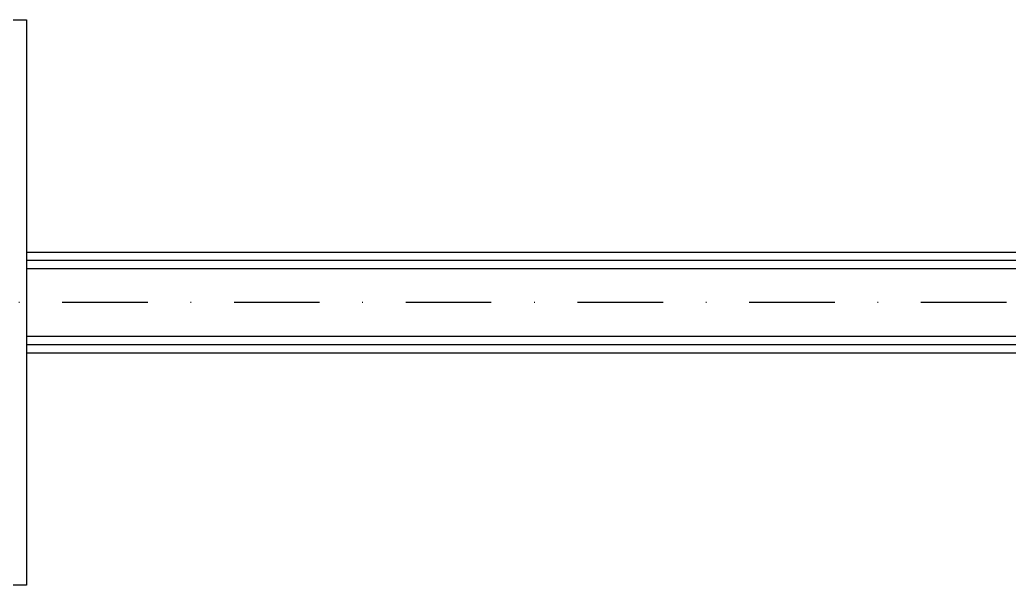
# Model space of a CAD drawing. Header units: inches. Extents: x -772 to 6765, y -813 to 4093.
# Drawn here: x 41 to 187.9, y 808 to 892 of the extents above; entities that cross this region are included whole.
import ezdxf

# ---------------------------------------------------------------- set-up
doc = ezdxf.new("R2010")
doc.units = ezdxf.units.IN
doc.header["$MEASUREMENT"] = 0
doc.linetypes.add('DASHDOT', pattern=[25.4, 12.7, -6.35, 0, -6.35])
for name, color, linetype in [('FHM_BEYAZ ALÇIPAN', 7, 'Continuous'), ('FHM_WAL_Siva', 30, 'Continuous'), ('H_STR_Aks', 250, 'DASHDOT')]:
    doc.layers.add(name, color=color, linetype=linetype)

msp = doc.modelspace()

# ---------------------------------------------------------------- linework, layer by layer
at = {"layer": 'FHM_BEYAZ ALÇIPAN'}
for p, q in [((42, 857.5), (808, 857.5)), ((808, 856.25), (42, 856.25)), ((808, 855), (42, 855)), ((42, 845), (808, 845)), ((42, 843.75), (808, 843.75)), ((42, 842.5), (808, 842.5))]:
    msp.add_line(p, q, dxfattribs=at)
at = {"layer": 'FHM_WAL_Siva'}
msp.add_lwpolyline([(-40, 892), (42, 892), (42, 808), (-40, 808)], dxfattribs=at)
at = {"layer": 'H_STR_Aks'}
msp.add_line((6664.509, 850), (-659.052, 850), dxfattribs=at)

doc.saveas('drawing.dxf')
